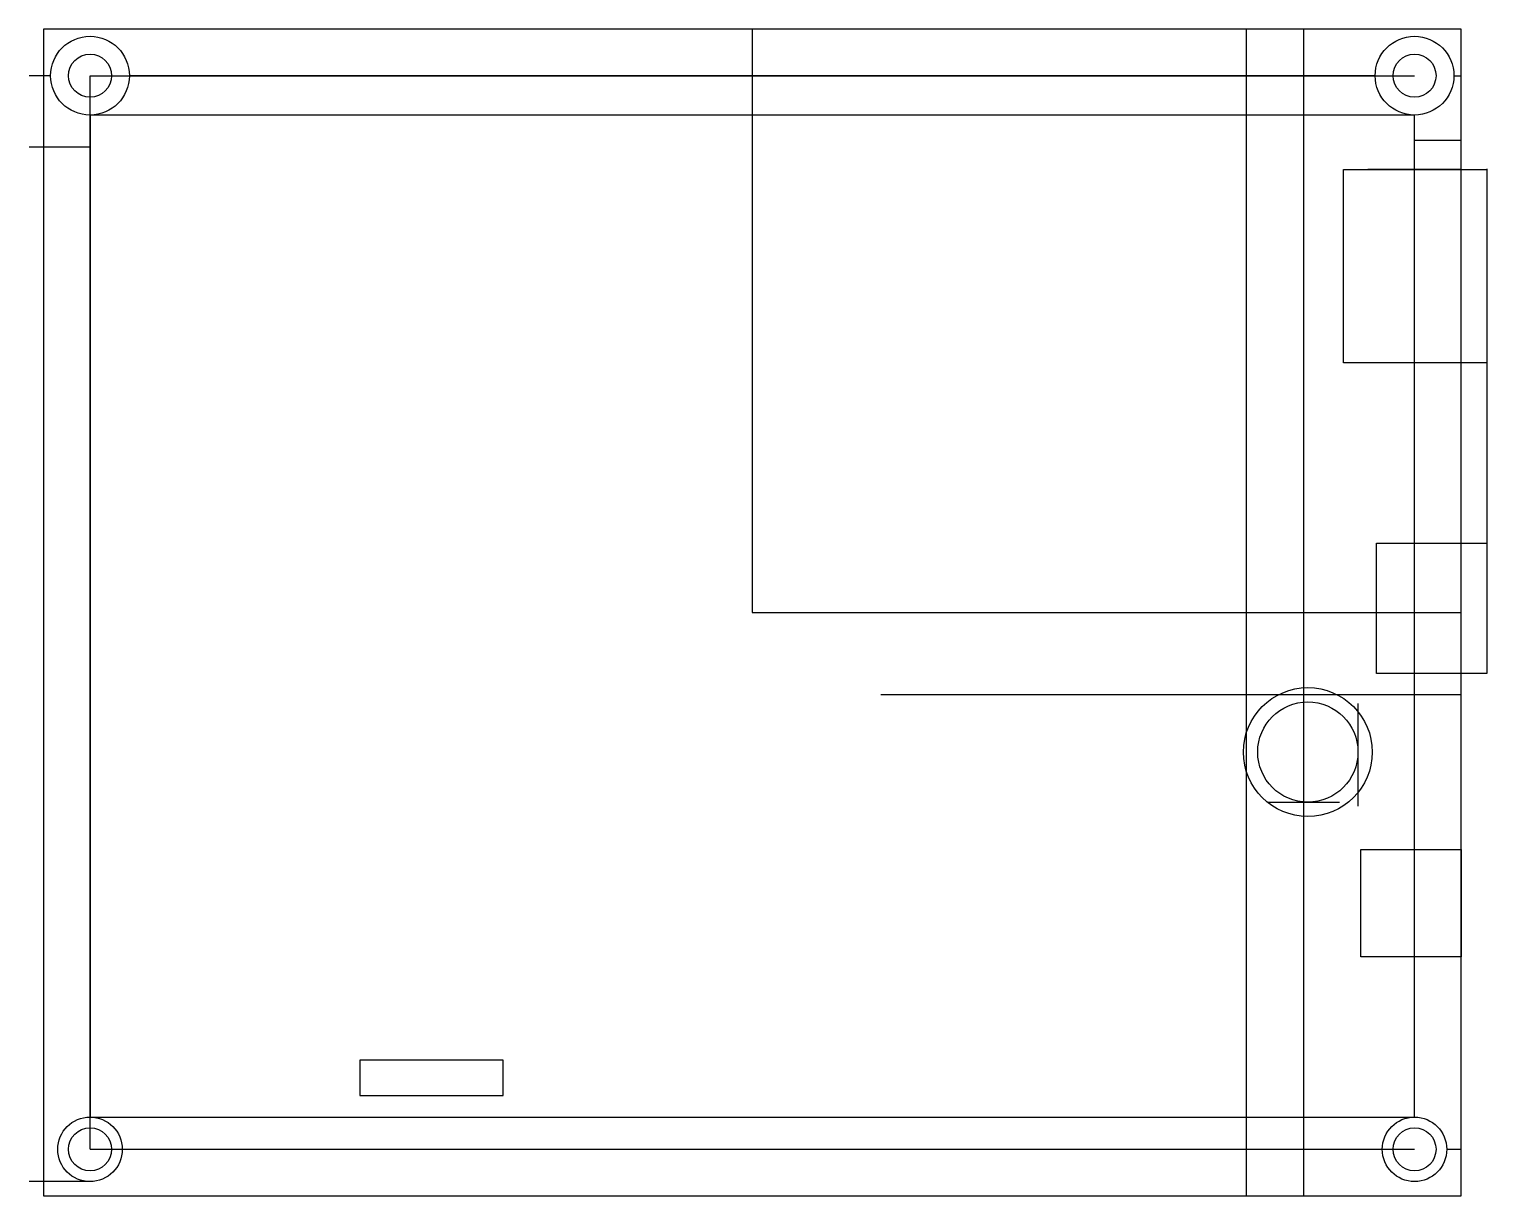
# Model space of a CAD drawing. Header units: millimetres. Extents: x -51 to 51, y -41 to 41.
import ezdxf

# ---------------------------------------------------------------- set-up
doc = ezdxf.new("R2010")
doc.units = ezdxf.units.MM
doc.layers.get('0').update_dxf_attribs({"linetype": 'CONTINUOUS'})

msp = doc.modelspace()

# ---------------------------------------------------------------- linework, layer by layer
for p, q in [((0, 40.75), (0, 0)), ((34.5, 40.75), (34.5, -40.75)), ((38.5, 40.75), (38.5, -40.75)), ((-49.5, 37.5), (-50.5, 37.5)), ((-49, 37.5), (-49.5, 37.5)), ((-46.25, 37.5), (46.25, 37.5)), ((-46.25, -37.5), (-46.25, 37.5)), ((43.5, 37.5), (-43.5, 37.5)), ((49, 37.5), (49.5, 37.5)), ((46.25, -35.25), (46.25, 34.75)), ((46.25, 33), (49.5, 33)), ((-46.25, 32.5), (-50.5, 32.5)), ((49.5, 30.95), (43, 30.95)), ((51.3, 31), (51.3, -3)), ((0, 0), (49.5, 0)), ((51.3, -4.25), (45, -4.25)), ((49.5, -5.75), (8.98, -5.75)), ((42.3, -6.35), (42.3, -13.52)), ((36, -13.25), (41, -13.25)), ((49.5, -24.05), (44, -24.05)), ((-46.25, -37.5), (46.25, -37.5)), ((48.5, -37.5), (49.5, -37.5)), ((-46.25, -39.75), (-50.5, -39.75))]:
    msp.add_line(p, q)
for points in [[(49.5, 40.75), (-49.5, 40.75), (-49.5, -40.75), (49.5, -40.75)], [(-46.25, 34.75), (-46.25, -35.25), (46.25, -35.25), (46.25, 34.75)], [(41.3, 30.95), (51.3, 30.95), (51.3, 17.45), (41.3, 17.45)], [(43.6, 4.85), (51.3, 4.85), (51.3, -4.25), (43.6, -4.25)], [(42.5, -16.55), (49.5, -16.55), (49.5, -24.05), (42.5, -24.05)], [(-17.4, -31.27), (-27.4, -31.27), (-27.4, -33.75), (-17.4, -33.75)]]:
    msp.add_lwpolyline(points, close=True)
for centre, radius in [((-46.25, 37.5), 2.75), ((46.25, 37.5), 2.75), ((-46.25, 37.5), 1.5), ((46.25, 37.5), 1.5), ((38.8, -9.75), 4.5), ((38.8, -9.75), 3.5), ((-46.25, -37.5), 2.25), ((46.25, -37.5), 2.25), ((-46.25, -37.5), 1.5), ((46.25, -37.5), 1.5)]:
    msp.add_circle(centre, radius)

doc.saveas('drawing.dxf')
